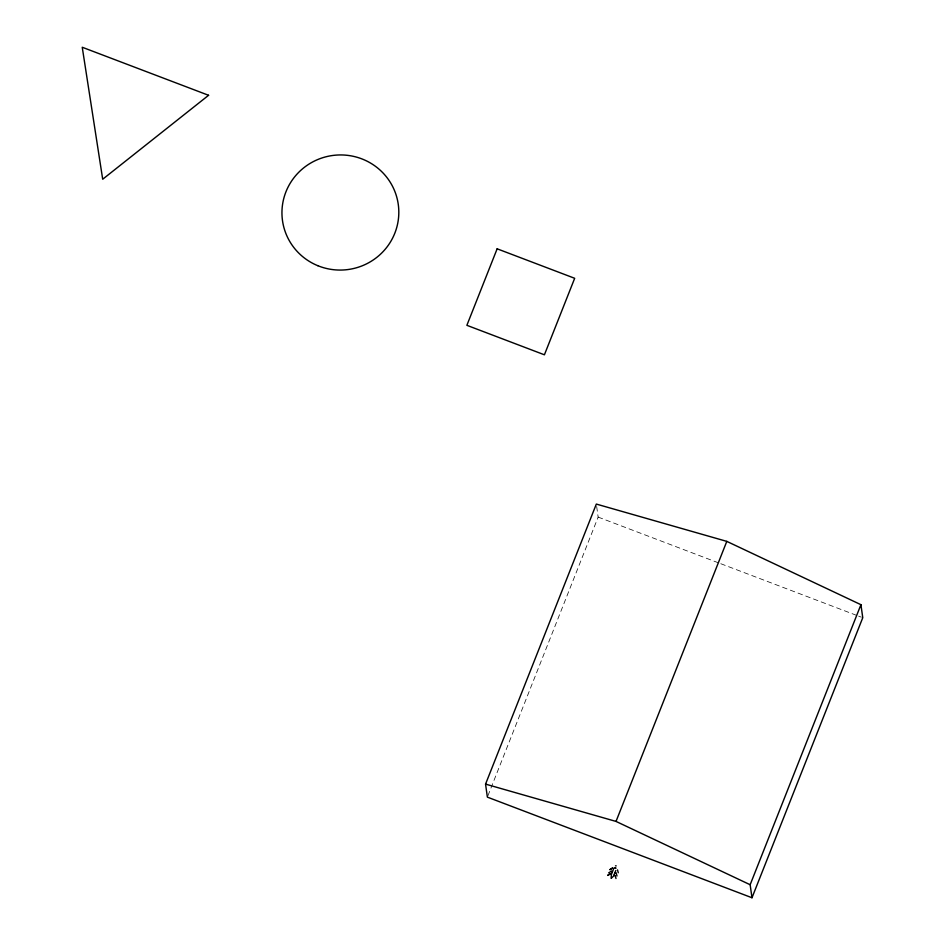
<?xml version="1.0" encoding="UTF-8"?>
<svg xmlns="http://www.w3.org/2000/svg" width="945" height="945" viewBox="0 0 945 945"><rect width="100%" height="100%" fill="white"/><g stroke="black" fill="none" stroke-linecap="round" stroke-linejoin="round"><path stroke-width="0.71" stroke-dasharray="4.72 3.54" d="M487.915 795.761L598.15 517.092L596.531 505.516M598.15 517.092L719.428 563.208M720.811 563.728L857.245 615.608M858.627 616.14L861.379 617.179"/><path stroke-width="1.42" d="M613.352 869.542L611.285 874.739L611.214 878.177M615.797 870.51L613.482 876.18L611.32 878.236M485.553 784.114L596.33 504.075L726.799 541.379L860.93 604.694L862.761 617.711L751.984 897.75L487.372 797.131L485.553 784.114L616.022 821.418L750.153 884.733L751.984 897.75M616.022 821.418L726.799 541.379M750.153 884.733L860.93 604.694M609.962 869.589L612.525 867.982L613.931 868.585M610.009 869.66L612.525 868.077M608.674 872.837L611.25 871.314L612.289 871.762M607.682 875.353L610.246 873.747M607.73 875.424L610.246 873.841L611.415 874.243M615.49 865.821L616.187 865.868M615.727 868.195L614.994 867.9M615.101 872.743L616.14 873.18M614.002 875.235L615.148 875.696M615.006 867.711L615.856 868.03M611.261 871.231L612.325 871.68M617.498 869.884L618.278 872.755M616.211 873.133L616.99 875.991M615.219 875.661L615.998 878.519M497.141 248.807L466.877 325.316L544.414 354.8L574.678 278.291L497.141 248.807M208.585 95.291L102.698 179.231L82.239 47.25L208.585 95.291M317.851 265.71A58.448 57.539 -8 0 0 398.341 204.935A58.448 57.539 -8 0 0 304.963 166.875A58.448 57.539 -8 0 0 317.851 265.71"/></g></svg>
